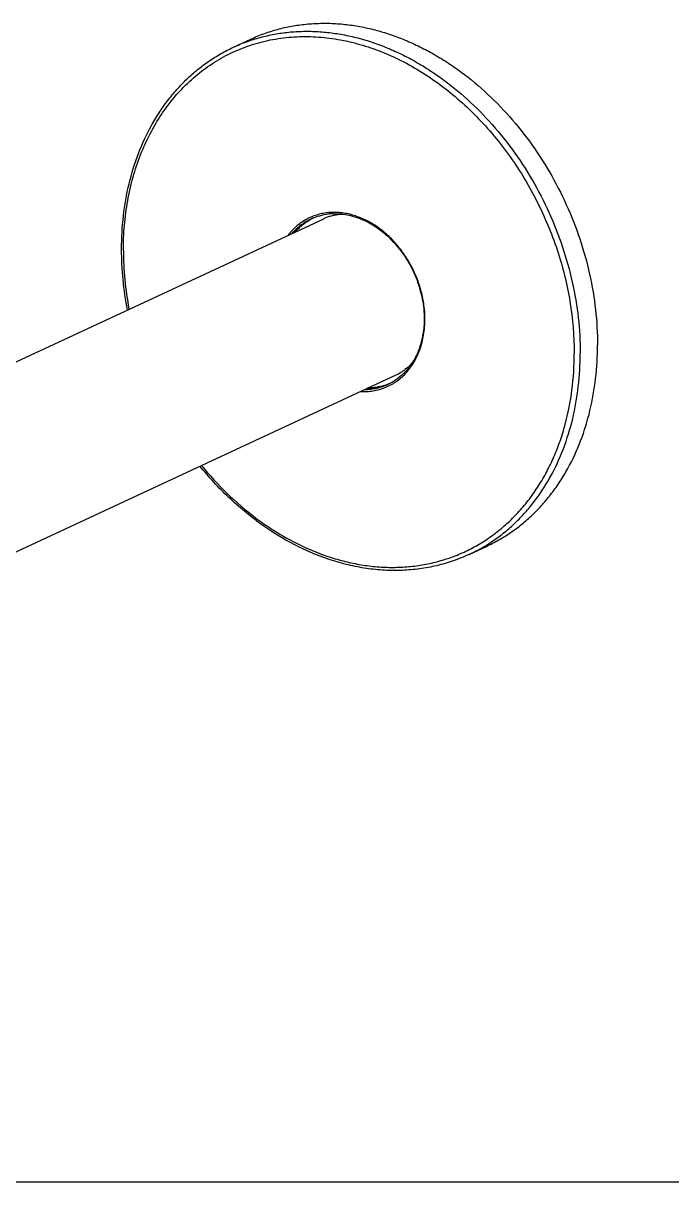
# Model space of a CAD drawing. Header units: millimetres. Extents: x 0 to 594, y 0 to 420.
# Drawn here: x 419.7 to 495.1, y 0 to 134.6 of the extents above; entities that cross this region are included whole.
import ezdxf

# ---------------------------------------------------------------- set-up
doc = ezdxf.new("R2010")
doc.units = ezdxf.units.MM
doc.header["$LTSCALE"] = 32.67
doc.layers.get('0').update_dxf_attribs({"linetype": 'CONTINUOUS'})
doc.layers.add('00_COMPONENTI', color=7, linetype='CONTINUOUS')

msp = doc.modelspace()

# ---------------------------------------------------------------- linework, layer by layer
at = {"color": 7, "linetype": 'Continuous'}
msp.add_line((0, 0), (594, 0), dxfattribs=at)
at = {"layer": '00_COMPONENTI', "color": 7, "linetype": 'Continuous'}
for p, q in [((444.13, 131.85), (446.14, 132.78)), ((364.14, 69.84), (454.62, 111.91)), ((455.47, 112.23), (455.47, 112.23)), ((372.57, 51.71), (463.05, 93.78)), ((471.53, 72.91), (473.54, 73.84))]:
    msp.add_line(p, q, dxfattribs=at)
at = {"layer": '00_COMPONENTI', "color": 9, "linetype": 'Continuous'}
for p, q in [((452.99, 111.78), (452.98, 111.78)), ((464.13, 93.92), (464.14, 93.93))]:
    msp.add_line(p, q, dxfattribs=at)
for centre, radius, start, end in [((456.23, 106.28), 6.39, 119.2257, 120.4811), ((456.23, 106.29), 6.38, 118.8446, 119.2254), ((456.22, 106.29), 6.38, 118.349, 118.8446), ((456.22, 106.29), 6.37, 117.8559, 118.349), ((456.22, 106.3), 6.37, 117.2413, 117.8559), ((456.22, 106.3), 6.36, 116.6776, 117.2413), ((459.79, 98.62), 6.37, 291.5232, 293.2358)]:
    msp.add_arc(centre, radius, start, end, dxfattribs=at)
at = {"layer": '00_COMPONENTI', "color": 7, "linetype": 'Continuous'}
for centre, radius, start, end in [((456.19, 106.37), 6.29, 116.6659, 118.3926), ((457.03, 106.73), 5.72, 105.8866, 114.9252), ((455.94, 105.72), 6.79, 92.0424, 96.2043), ((460.59, 99.05), 5.82, 303.3183, 306.7601), ((460.63, 98.97), 5.73, 294.9437, 303.3212), ((459.14, 98.8), 6.82, 314.5215, 317.2065), ((459.82, 98.55), 6.29, 291.4806, 293.2017)]:
    msp.add_arc(centre, radius, start, end, dxfattribs=at)
for points, knots in [([(446.14, 132.78), (446.64, 133.02), (447.67, 133.44), (449.26, 133.95), (450.89, 134.32), (452.57, 134.55), (454.28, 134.65), (456.01, 134.62), (457.76, 134.44), (459.51, 134.14), (461.27, 133.69), (463.02, 133.12), (464.76, 132.41), (466.47, 131.58), (468.16, 130.63), (470.38, 129.19), (473.03, 127.1), (475.96, 124.2), (478.61, 120.94), (480.94, 117.38), (482.9, 113.58), (484.47, 109.6), (485.61, 105.5), (486.3, 101.38), (486.46, 98.61), (486.46, 97.24)], [0, 0, 0, 0, 0.026496, 0.053068, 0.079791, 0.106737, 0.133968, 0.161545, 0.189517, 0.217926, 0.246803, 0.276172, 0.306045, 0.336426, 0.367311, 0.398687, 0.462791, 0.528519, 0.595532, 0.663424, 0.731741, 0.800013, 0.867768, 0.934563, 1, 1, 1, 1]), ([(431.12, 108.35), (431.12, 109.66), (431.26, 112.22), (431.91, 115.97), (433, 119.5), (434.26, 122.22), (435.46, 124.23), (436.45, 125.64), (437.54, 126.95), (438.7, 128.16), (439.95, 129.26), (441.27, 130.24), (442.66, 131.12), (443.64, 131.62), (444.13, 131.85)], [0, 0, 0, 0, 0.137709, 0.271528, 0.401242, 0.526897, 0.588336, 0.648909, 0.708702, 0.767818, 0.826372, 0.884494, 0.942321, 1, 1, 1, 1]), ([(451.33, 110.39), (451.47, 110.54), (451.74, 110.84), (452.2, 111.24), (452.68, 111.6), (453.02, 111.81), (453.2, 111.9)], [0, 0, 0, 0, 0.253988, 0.504772, 0.753151, 1, 1, 1, 1]), ([(453.19, 111.91), (453.51, 112.06), (454.16, 112.3), (454.85, 112.43), (455.2, 112.47)], [0, 0, 0, 0, 0.497124, 1, 1, 1, 1]), ([(455.47, 112.23), (455.58, 112.26), (456.03, 112.37), (456.5, 112.43), (456.85, 112.45)], [0, 0, 0, 0, 0.24732, 1, 1, 1, 1]), ([(455.7, 112.5), (456.01, 112.51), (456.66, 112.49), (457.63, 112.33), (458.6, 112.05), (459.9, 111.49), (461.13, 110.7), (462.25, 109.73), (463.32, 108.61), (464.47, 107.01), (465.34, 105.22), (465.83, 103.72), (466.19, 102.21), (466.31, 101.05), (466.31, 100.28)], [0, 0, 0, 0, 0.053516, 0.108493, 0.165125, 0.223508, 0.345291, 0.408619, 0.47325, 0.605188, 0.738734, 0.805318, 0.871284, 1, 1, 1, 1]), ([(431.8, 101.3), (431.58, 102.47), (431.24, 104.82), (431.12, 107.18), (431.12, 108.35)], [0, 0, 0, 0, 0.504463, 1, 1, 1, 1]), ([(466.31, 100.28), (466.31, 99.69), (466.24, 98.81), (466, 97.68), (465.76, 96.87), (465.45, 96.11), (465.08, 95.4), (464.65, 94.75), (464.32, 94.35), (464.15, 94.16)], [0, 0, 0, 0, 0.267435, 0.396913, 0.523334, 0.646695, 0.767101, 0.884762, 1, 1, 1, 1]), ([(473.54, 73.84), (474.03, 74.07), (474.99, 74.57), (476.37, 75.43), (477.69, 76.41), (478.92, 77.5), (480.08, 78.7), (481.15, 80), (482.14, 81.4), (483.34, 83.4), (484.59, 86.12), (485.67, 89.64), (486.32, 93.38), (486.46, 95.94), (486.46, 97.24)], [0, 0, 0, 0, 0.057435, 0.115028, 0.172933, 0.231296, 0.290253, 0.349926, 0.410421, 0.471826, 0.59755, 0.727511, 0.861741, 1, 1, 1, 1]), ([(464.91, 95.14), (464.84, 95.07), (464.58, 94.8), (464.29, 94.55), (464.07, 94.38)], [0, 0, 0, 0, 0.252942, 1, 1, 1, 1]), ([(463.92, 93.94), (463.66, 93.68), (463.1, 93.21), (462.46, 92.84), (462.13, 92.69)], [0, 0, 0, 0, 0.503143, 1, 1, 1, 1]), ([(462.13, 92.7), (461.94, 92.62), (461.56, 92.5), (460.98, 92.36), (460.38, 92.27), (459.97, 92.25), (459.77, 92.25)], [0, 0, 0, 0, 0.246849, 0.495227, 0.746012, 1, 1, 1, 1]), ([(471.53, 72.91), (470.93, 72.63), (469.69, 72.13), (467.77, 71.56), (465.78, 71.2), (463.74, 71.02), (461.67, 71.04), (459.57, 71.25), (457.47, 71.66), (455.37, 72.26), (453.29, 73.04), (450.53, 74.33), (447.87, 75.97), (445.37, 77.91), (442.94, 80.07), (441.27, 81.89), (440.23, 83.17)], [0, 0, 0, 0, 0.056283, 0.112782, 0.169704, 0.227243, 0.285573, 0.344841, 0.405167, 0.46664, 0.529316, 0.593219, 0.724565, 0.791999, 0.86047, 1, 1, 1, 1])]:
    msp.add_open_spline(points, degree=3, knots=knots, dxfattribs=at)
at = {"layer": '00_COMPONENTI', "color": 9, "linetype": 'Continuous'}
for points, knots in [([(444.13, 131.85), (444.63, 132.08), (445.66, 132.51), (447.25, 133.01), (448.89, 133.38), (450.56, 133.62), (452.27, 133.72), (454, 133.68), (455.75, 133.51), (457.51, 133.2), (459.26, 132.76), (461.01, 132.18), (462.75, 131.48), (464.47, 130.65), (466.15, 129.69), (468.37, 128.25), (471.02, 126.17), (473.95, 123.27), (476.61, 120.01), (478.93, 116.45), (480.9, 112.64), (482.46, 108.66), (483.6, 104.57), (484.29, 100.44), (484.45, 97.68), (484.45, 96.31)], [0, 0, 0, 0, 0.026496, 0.053068, 0.079791, 0.106737, 0.133968, 0.161545, 0.189517, 0.217926, 0.246803, 0.276172, 0.306045, 0.336426, 0.367311, 0.398687, 0.462791, 0.528519, 0.595532, 0.663424, 0.731741, 0.800013, 0.867768, 0.934563, 1, 1, 1, 1]), ([(431.33, 108.22), (431.33, 109.2), (431.41, 111.14), (431.79, 113.99), (432.41, 116.74), (433.28, 119.34), (434.38, 121.78), (435.7, 124.03), (437.23, 126.08), (438.97, 127.89), (440.88, 129.46), (442.96, 130.77), (445.17, 131.79), (447.51, 132.54), (449.94, 132.98), (452.45, 133.14), (455, 132.99), (457.58, 132.54), (460.15, 131.81), (462.7, 130.79), (465.2, 129.49), (467.62, 127.93), (469.94, 126.13), (472.15, 124.1), (474.21, 121.86), (476.12, 119.43), (477.85, 116.84), (479.89, 113.19), (481.51, 109.33), (482.67, 105.33), (483.49, 101.33), (483.76, 98.28), (483.76, 96.27)], [0, 0, 0, 0, 0.03284, 0.064969, 0.096342, 0.126939, 0.156772, 0.185884, 0.214349, 0.242271, 0.269783, 0.297042, 0.324214, 0.351475, 0.378992, 0.406921, 0.435394, 0.464515, 0.494359, 0.524968, 0.556351, 0.58849, 0.62134, 0.654831, 0.688874, 0.723363, 0.75818, 0.793196, 0.863242, 0.898055, 0.932538, 1, 1, 1, 1]), ([(466.39, 100.23), (466.39, 100.77), (466.32, 101.86), (466, 103.48), (465.47, 105.07), (464.75, 106.59), (463.86, 108.01), (462.82, 109.29), (461.65, 110.4), (460.38, 111.32), (459.03, 112.01), (457.87, 112.4), (456.94, 112.58), (456.25, 112.65), (455.57, 112.66), (454.91, 112.6), (454.25, 112.48), (453.62, 112.3), (453.01, 112.06), (452.43, 111.76), (451.88, 111.39), (451.37, 110.98), (450.89, 110.51), (450.6, 110.16), (450.46, 109.98)], [0, 0, 0, 0, 0.067018, 0.135594, 0.205139, 0.274998, 0.344492, 0.412969, 0.479848, 0.544666, 0.607126, 0.667138, 0.696291, 0.724908, 0.75305, 0.780789, 0.808212, 0.835416, 0.862507, 0.889593, 0.916784, 0.944185, 0.971894, 1, 1, 1, 1]), ([(453.19, 111.91), (452.98, 111.81), (452.57, 111.59), (451.99, 111.2), (451.46, 110.74), (451.13, 110.4), (450.97, 110.22)], [0, 0, 0, 0, 0.247157, 0.49548, 0.746087, 1, 1, 1, 1]), ([(452.98, 111.78), (452.67, 111.6), (452.08, 111.17), (451.56, 110.66), (451.32, 110.38)], [0, 0, 0, 0, 0.495749, 1, 1, 1, 1]), ([(431.33, 108.22), (431.33, 107.09), (431.44, 104.79), (431.77, 102.52), (431.98, 101.39)], [0, 0, 0, 0, 0.495474, 1, 1, 1, 1]), ([(464.14, 93.93), (464.32, 94.12), (464.66, 94.53), (465.11, 95.2), (465.5, 95.93), (465.82, 96.72), (466.08, 97.54), (466.32, 98.71), (466.39, 99.62), (466.39, 100.23)], [0, 0, 0, 0, 0.115683, 0.233647, 0.354215, 0.477608, 0.60394, 0.733223, 1, 1, 1, 1]), ([(440.41, 83.25), (441.35, 82.11), (443.32, 79.95), (446.08, 77.58), (448.4, 75.95), (450.74, 74.51), (453.19, 73.34), (455.69, 72.46), (457.56, 71.96), (459.43, 71.61), (461.29, 71.42), (463.14, 71.38), (464.95, 71.51), (466.73, 71.78), (468.46, 72.22), (470.14, 72.81), (471.75, 73.55), (473.29, 74.43), (474.74, 75.46), (476.11, 76.62), (477.39, 77.91), (478.56, 79.33), (479.63, 80.86), (480.58, 82.51), (481.42, 84.25), (482.13, 86.08), (482.93, 88.66), (483.59, 92.06), (483.76, 94.85), (483.76, 96.27)], [0, 0, 0, 0, 0.07092, 0.140114, 0.173965, 0.207262, 0.27208, 0.30363, 0.334607, 0.365037, 0.394959, 0.424424, 0.453494, 0.482243, 0.510754, 0.539118, 0.567427, 0.595779, 0.624267, 0.652983, 0.682009, 0.711422, 0.741284, 0.77165, 0.802558, 0.834037, 0.8661, 0.93194, 1, 1, 1, 1]), ([(471.53, 72.91), (472.02, 73.14), (472.99, 73.63), (474.37, 74.5), (475.68, 75.48), (476.92, 76.57), (478.07, 77.77), (479.15, 79.07), (480.13, 80.47), (481.33, 82.47), (482.58, 85.19), (483.66, 88.7), (484.31, 92.44), (484.45, 95.01), (484.45, 96.31)], [0, 0, 0, 0, 0.057435, 0.115028, 0.172933, 0.231296, 0.290253, 0.349926, 0.410421, 0.471826, 0.59755, 0.727511, 0.861741, 1, 1, 1, 1]), ([(458.9, 91.84), (459.15, 91.83), (459.64, 91.83), (460.37, 91.91), (461.08, 92.06), (461.76, 92.29), (462.42, 92.6), (463.03, 92.97), (463.61, 93.41), (463.96, 93.75), (464.13, 93.92)], [0, 0, 0, 0, 0.127995, 0.254048, 0.37865, 0.502352, 0.625744, 0.749428, 0.873996, 1, 1, 1, 1]), ([(459.41, 92.08), (459.65, 92.08), (460.12, 92.11), (460.81, 92.23), (461.49, 92.42), (461.92, 92.59), (462.13, 92.69)], [0, 0, 0, 0, 0.253911, 0.504518, 0.752842, 1, 1, 1, 1]), ([(459.75, 92.24), (459.96, 92.24), (460.37, 92.27), (460.97, 92.35), (461.56, 92.49), (461.94, 92.62), (462.13, 92.7)], [0, 0, 0, 0, 0.253682, 0.504402, 0.752905, 1, 1, 1, 1])]:
    msp.add_open_spline(points, degree=3, knots=knots, dxfattribs=at)

doc.saveas('drawing.dxf')
